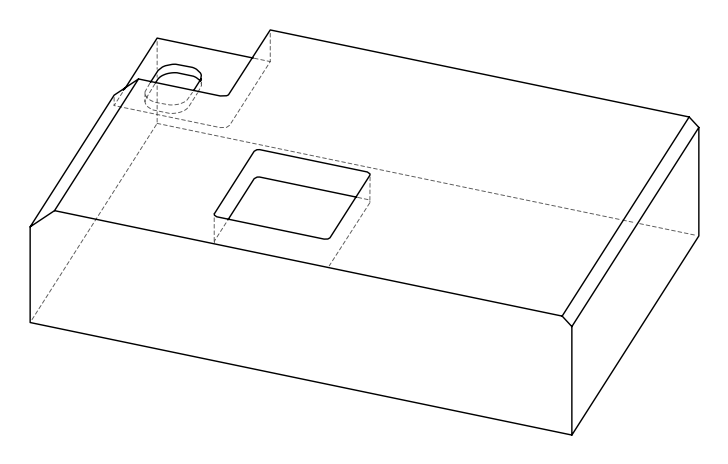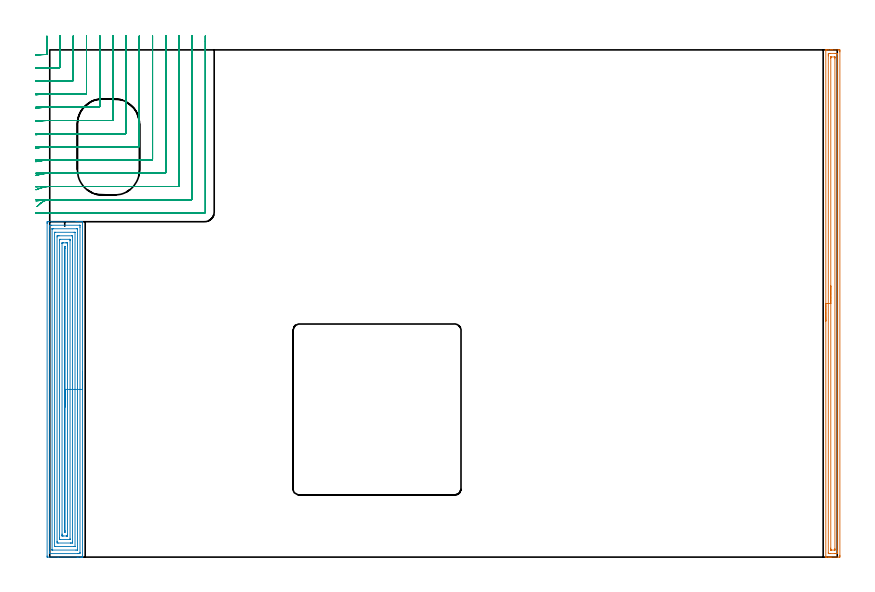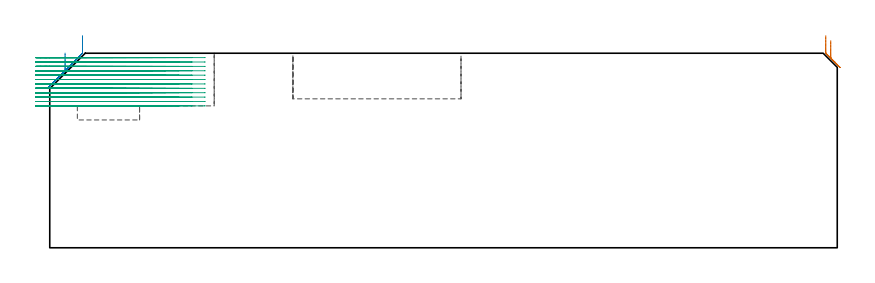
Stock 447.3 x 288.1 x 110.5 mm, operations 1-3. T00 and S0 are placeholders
(PLAN: 5 operations, 3 tool changes, 132.5 min)
(1 AREA_MILL | FG_CHAMFER_SURFACE | UGT0205_001 | 7.13 min | 9219 mm3)
(2 AREA_MILL_1 | FG_CHAMFER_SURFACE_1 | UGT0205_001 | 12.4 min | 40073 mm3)
(3 MILL_CORNER_NOTCH_RECTANGULAR | CORNER_NOTCH_RECTANGULAR | NXT0201_013 | Follow Part, ap 2.5, ae 75% | 37.17 min | 270791 mm3)
(4 MILL_RECTANGULAR_POCKET | POCKET_RECTANGULAR_STRAIGHT | NXT0201_008 | Follow Part, ap 1.5, ae 75% | 75.15 min | 240137 mm3)
(5 MILL_RECTANGULAR_POCKET_1 | POCKET_RECTANGULAR_STRAIGHT_1 | UGT0201_109 | Follow Part, ap 6.35, ae 75% | 0.6 min | 14009 mm3)
(TOOL UGT0205_001 | Chamfer Mill 20 x 3 x 45 deg. | D20 FL50 Z2)
(TOOL NXT0201_013 | ENDMILL 10mm | D10 FL30 Z4)
(TOOL NXT0201_008 | ENDMILL 6mm [2P460-0600-NA 1630] | D6 FL26 Z6)
(TOOL UGT0201_109 | End Mill 25.4 mm | D25.4 FL25 Z2)
(OP 1 AREA_MILL)
G17 G21 G94 G90
T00 M6
G54
G17 G0 G90 X440.8 Y134.05 S1061 M3
G43 Z120.5 H0
G94 G1 Y134.088 Z119.628 F250.
Y134.202 Z118.764
Y134.391 Z117.912
Y134.653 Z117.08
Y134.987 Z116.274
Y135.39 Z115.5
Y135.858 Z114.764
Y136.39 Z114.072
Y136.979 Z113.429
Y137.622 Z112.84
Y138.314 Z112.308
Y139.05 Z111.84
Y139.824 Z111.437
Y140.63 Z111.103
Y141.462 Z110.841
Y142.313 Z110.652
Y143.178 Z110.538
Y144.05 Z110.5
Y287.925
X440.803 Y288.093 Z110.488
X440.811 Y288.1 Z110.48
X441.168 Z110.132
X441.46 Z109.84
X442.152 Z109.143
X443.381 Z107.916
X443.917 Z107.377
X444.532 Z106.764
X448.062 Z103.235
X448.331 Y288.097 Z102.966
X448.792 Y288.091 Z102.506
X448.795 Y287.948 Z102.503
X448.799 Y287.478 Z102.501
X448.8 Y287.003 Z102.5
Y1.041
X448.799 Y0.622 Z102.501
X448.795 Y0.152 Z102.503
X448.792 Y0.009 Z102.506
X448.331 Y0. Z102.966
X443.917 Z107.377
X443.38 Z107.916
X443.035 Z108.262
X442.498 Z108.798
X442.152 Z109.143
X441.168 Z110.132
X440.81 Y0.007 Z110.481
X440.803 Y0.008 Z110.488
X440.8 Y0.175 Z110.5
Y144.05
X442.214 Z109.086
Y284.734
X442.215 Y285.626 Z109.085
X442.217 Y285.691 Z109.083
X442.233 Y286.09 Z109.067
X442.633 Y286.098 Z108.667
X443.035 Y286.099 Z108.265
X443.513 Y286.1 Z107.787
X446.161 Z105.139
X446.565 Y286.099 Z104.735
X447.047 Y286.097 Z104.253
X447.276 Y286.09 Z104.024
X447.379 Y286.072 Z103.921
X447.385 Y285.755 Z103.915
Y285.691
X447.386 Y3.366 Z103.914
X447.385 Y2.474 Z103.915
X447.383 Y2.409 Z103.917
X447.367 Y2.01 Z103.933
X446.967 Y2.002 Z104.333
X446.565 Y2.001 Z104.735
X446.087 Y2. Z105.213
X443.439 Z107.861
X443.035 Y2.001 Z108.265
X442.553 Y2.003 Z108.747
X442.324 Y2.01 Z108.976
X442.221 Y2.028 Z109.079
X442.215 Y2.345 Z109.085
Y2.409
X442.214 Y144.05 Z109.086
X443.628 Z107.672
X443.629 Y283.302 Z107.671
X443.63 Y283.903 Z107.67
X443.633 Y284.049 Z107.667
X443.635 Y284.082 Z107.665
X443.639 Y284.09 Z107.661
X443.659 Y284.094 Z107.641
X443.724 Y284.099 Z107.576
X445.683 Z105.617
X445.877 Y284.097 Z105.423
X445.932 Y284.094 Z105.368
X445.961 Y284.09 Z105.339
X445.965 Y284.076 Z105.335
X445.968 Y284.001 Z105.332
X445.97 Y283.903 Z105.33
X445.971 Y283.611 Z105.329
X445.972 Y283.01 Z105.328
X445.971 Y4.798 Z105.329
X445.97 Y4.196 Z105.33
X445.967 Y4.051 Z105.333
X445.965 Y4.018 Z105.335
X445.961 Y4.01 Z105.339
X445.941 Y4.006 Z105.359
X445.876 Y4.001 Z105.424
X443.917 Z107.383
X443.723 Y4.003 Z107.577
X443.668 Y4.006 Z107.632
X443.639 Y4.01 Z107.661
X443.635 Y4.024 Z107.665
X443.632 Y4.099 Z107.668
X443.63 Y4.196 Z107.67
X443.629 Y4.489 Z107.671
X443.628 Y5.09 Z107.672
Y144.05
Y144.922 Z107.71
Y145.786 Z107.824
Y146.638 Z108.012
Y147.47 Z108.275
Y148.276 Z108.609
Y149.05 Z109.011
Y149.786 Z109.48
Y150.478 Z110.011
Y151.121 Z110.601
Y151.71 Z111.244
Y152.242 Z111.936
Y152.71 Z112.672
Y153.113 Z113.445
Y153.447 Z114.251
Y153.709 Z115.083
Y153.898 Z115.935
Y154.012 Z116.8
Y154.05 Z117.672
G0 Z120.5
M5
M2
(OP 2 AREA_MILL_1)
G17 G21 G94 G90
T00 M6
G54
G17 G0 G90 X18.6 Y105.25 S1061 M3
G43 Z120.5 H0
G94 G1 Y105.212 Z119.628 F250.
Y105.098 Z118.763
Y104.909 Z117.912
Y104.647 Z117.08
Y104.313 Z116.274
Y103.91 Z115.5
Y103.442 Z114.764
Y102.91 Z114.072
Y102.321 Z113.429
Y101.678 Z112.839
Y100.986 Z112.308
Y100.25 Z111.84
Y99.476 Z111.437
Y98.67 Z111.103
Y97.838 Z110.841
Y96.987 Z110.652
Y96.122 Z110.538
Y95.25 Z110.5
Y0.164
X18.598 Y0.01 Z110.488
X18.456 Y0.003 Z110.349
X18.308 Y0. Z110.207
X17.971 Z109.871
X17.326 Z109.22
X16.125 Z108.022
X15.57 Z107.464
X4.74 Z96.637
X-1.103 Z90.794
X-1.383 Y0.003 Z90.514
X-1.492 Y0.01 Z90.405
X-1.499 Y0.121 Z90.399
X-1.5 Y0.611 Z90.4
Y189.4
X-1.499 Y189.889 Z90.401
X-1.496 Y190.289 Z90.402
X-1.492 Y190.49 Z90.405
X-1.103 Y190.495 Z90.794
X-0.503 Y190.5 Z91.394
X14.97 Z106.865
X15.57 Z107.464
X16.125 Z108.022
X16.448 Z108.344
X17.003 Z108.899
X17.326 Z109.22
X17.971 Z109.871
X18.308 Z110.207
X18.456 Y190.497 Z110.349
X18.598 Y190.49 Z110.489
X18.6 Y190.336 Z110.5
Y95.25
X17.186 Z109.086
X17.185 Y2.54 Z109.085
X17.184 Y2.396 Z109.084
X17.179 Y2.031 Z109.079
X16.828 Y2.01 Z108.728
X16.448 Y2.004 Z108.348
X15.96 Y2. Z107.86
X0.164 Z92.064
X-0.015 Y2.003 Z91.885
X-0.045 Y2.005 Z91.855
X-0.072 Y2.009 Z91.828
X-0.079 Y2.045 Z91.821
X-0.084 Y2.252 Z91.816
X-0.085 Y2.396 Z91.815
X-0.086 Y3.147 Z91.814
X-0.085 Y187.961 Z91.815
X-0.084 Y188.104 Z91.816
X-0.079 Y188.469 Z91.821
X0.272 Y188.491 Z92.172
X0.652 Y188.496 Z92.552
X1.14 Y188.5 Z93.04
X16.936 Z108.836
X17.115 Y188.497 Z109.015
X17.144 Y188.495 Z109.044
X17.172 Y188.491 Z109.072
X17.179 Y188.455 Z109.079
X17.184 Y188.248 Z109.084
X17.185 Y188.104 Z109.085
X17.186 Y187.353 Z109.086
Y95.25
X15.771 Z107.671
Y4.182
X15.769 Y4.08 Z107.669
X15.767 Y4.03 Z107.667
X15.765 Y4.012 Z107.665
X15.743 Y4.006 Z107.643
X15.57 Y4.003 Z107.47
X14.872 Y4. Z106.772
X1.708 Z93.608
X1.53 Y4.003 Z93.43
X1.351 Y4.009 Z93.251
X1.335 Y4.011 Z93.235
X1.333 Y4.024 Z93.233
X1.33 Y4.059 Z93.23
X1.329 Y4.114 Z93.229
X1.328 Y4.182 Z93.228
X1.329 Y186.318 Z93.229
X1.331 Y186.42 Z93.231
X1.333 Y186.47 Z93.233
X1.335 Y186.488 Z93.235
X1.357 Y186.494 Z93.257
X1.53 Y186.497 Z93.43
X2.228 Y186.5 Z94.128
X15.392 Z107.292
X15.57 Y186.497 Z107.47
X15.749 Y186.491 Z107.649
X15.765 Y186.489 Z107.665
X15.767 Y186.476 Z107.667
X15.77 Y186.441 Z107.67
X15.771 Y186.386 Z107.671
Y186.318
Y95.25
X14.357 Z106.257
Y6.125
X14.356 Y6.059 Z106.256
X14.353 Y6.022 Z106.253
X14.35 Y6.01 Z106.25
X14.343 Y6.008 Z106.243
X14.238 Y6.004 Z106.138
X13.815 Y6. Z105.715
X3.253 Z95.153
X2.863 Y6.005 Z94.763
X2.766 Y6.009 Z94.666
X2.749 Y6.011 Z94.649
X2.747 Y6.025 Z94.647
X2.745 Y6.059 Z94.645
X2.743 Y6.133 Z94.643
Y184.375
X2.744 Y184.442 Z94.644
X2.747 Y184.478 Z94.647
X2.75 Y184.49 Z94.65
X2.757 Y184.492 Z94.657
X2.862 Y184.497 Z94.762
X3.285 Y184.5 Z95.185
X13.847 Z105.747
X14.237 Y184.495 Z106.137
X14.334 Y184.491 Z106.234
X14.351 Y184.489 Z106.251
X14.353 Y184.475 Z106.253
X14.355 Y184.441 Z106.255
X14.357 Y184.367 Z106.257
Y95.25
X12.943 Z104.843
Y8.646
X12.938 Y8.01 Z104.838
X12.692 Y8.003 Z104.592
X12.06 Y8.001 Z103.96
X11.818 Y8. Z103.718
X4.796 Y8.001 Z96.696
X4.162 Y8.01 Z96.062
X4.157 Y8.646 Z96.057
Y8.652
Y181.854
X4.162 Y182.49 Z96.062
X4.408 Y182.497 Z96.308
X5.04 Y182.5 Z96.94
X5.282 Z97.182
X12.304 Y182.499 Z104.204
X12.938 Y182.49 Z104.838
X12.943 Y181.854 Z104.843
Y95.25
X11.529 Z103.429
X11.528 Y10.432 Z103.428
X11.526 Y10.082 Z103.426
X11.524 Y10.031 Z103.424
X11.521 Y10.01 Z103.421
X11.5 Y10.008 Z103.4
X11.395 Y10.004 Z103.295
X11.183 Y10.001 Z103.083
X5.917 Y10. Z97.817
X5.776 Y10.001 Z97.676
X5.663 Y10.005 Z97.563
X5.589 Y10.01 Z97.489
X5.577 Y10.014 Z97.477
X5.575 Y10.033 Z97.475
X5.573 Y10.08 Z97.473
X5.572 Y10.432 Z97.472
X5.571 Y10.784 Z97.471
X5.572 Y180.068 Z97.472
X5.574 Y180.418 Z97.474
X5.576 Y180.469 Z97.476
X5.579 Y180.49 Z97.479
X5.6 Y180.492 Z97.5
X5.705 Y180.496 Z97.605
X5.917 Y180.499 Z97.817
X11.183 Y180.5 Z103.083
X11.324 Y180.499 Z103.224
X11.437 Y180.495 Z103.337
X11.511 Y180.49 Z103.411
X11.522 Y180.486 Z103.422
X11.525 Y180.466 Z103.425
X11.527 Y180.42 Z103.427
X11.528 Y180.068 Z103.428
X11.529 Y179.716 Z103.429
Y95.25
X10.115 Z102.015
X10.114 Y12.412 Z102.014
X10.112 Y12.217 Z102.012
X10.108 Y12.044 Z102.008
X10.105 Y12.01 Z102.005
X9.997 Y12.006 Z101.897
X9.855 Y12.002 Z101.755
X9.641 Y12. Z101.541
X9.428 Z101.328
X7.672 Z99.572
X7.006 Y12.003 Z98.906
X6.998 Y12.01 Z98.898
X6.992 Y12.017 Z98.892
X6.989 Y12.217 Z98.889
X6.986 Y12.916 Z98.886
X6.985 Y13.11 Z98.885
X6.986 Y178.088 Z98.886
X6.988 Y178.283 Z98.888
X6.992 Y178.456 Z98.892
X6.995 Y178.49 Z98.895
X7.103 Y178.494 Z99.003
X7.245 Y178.498 Z99.145
X7.459 Y178.5 Z99.359
X7.672 Z99.572
X9.214 Z101.114
X9.428 Z101.328
X10.094 Y178.497 Z101.994
X10.102 Y178.49 Z102.002
X10.108 Y178.484 Z102.008
X10.111 Y178.283 Z102.011
X10.114 Y177.584 Z102.014
X10.115 Y177.39 Z102.015
Y95.25
X8.7 Z100.6
Y14.896
Y14.744
X8.693 Y14.003 Z100.593
X8.55 Y14. Z100.45
X8.407 Y14.003 Z100.307
X8.404 Y14.152 Z100.304
X8.4 Y14.896 Z100.3
Y15.049
Y175.604
Y175.756
X8.407 Y176.497 Z100.307
X8.547 Y176.5 Z100.447
X8.693 Y176.497 Z100.593
X8.696 Y176.348 Z100.596
X8.7 Y175.604 Z100.6
Y175.451
Y95.25
Y94.378 Z100.638
Y93.514 Z100.752
Y92.662 Z100.941
Y91.83 Z101.203
Y91.024 Z101.537
Y90.25 Z101.94
Y89.514 Z102.409
Y88.822 Z102.94
Y88.179 Z103.529
Y87.59 Z104.173
Y87.059 Z104.865
Y86.59 Z105.6
Y86.187 Z106.374
Y85.853 Z107.18
Y85.591 Z108.012
Y85.402 Z108.864
Y85.288 Z109.729
Y85.25 Z110.6
G0 Z120.5
M5
M2
(OP 3 MILL_CORNER_NOTCH_RECTANGULAR)
G17 G21 G94 G90
T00 M6
G54
G17 G0 G90 X-7.995 Y285.196 S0 M3
G43 Z120.5 H0
Z108.008
G94 G1 X-5. Y285.362 F250.
G2 X-2.082 Y285.476 R90. F500.
G3 X-1.6 Y285.97 R0.5
G1 Y292.837
Y295.837 F250.
G0 Z120.5
X-7.995 Y277.668
Z108.008
G1 X-5. Y277.849
G2 X-0.017 Y278. R82.5 F500.
G1 X5.406
G3 X5.9 Y278.494 R0.5
G1 Y293.1
Y296.1 F250.
G0 Z120.5
X-7.993 Y270.135
Z108.008
G1 X-5. Y270.334
G2 X-0.017 Y270.5 R75. F500.
G1 X12.905
G3 X13.4 Y270.995 R0.5
G1 Y293.1
Y296.1 F250.
G0 Z120.5
X-7.992 Y262.594
Z108.008
G1 X-5. Y262.816
G2 X-0.017 Y263. R67.5 F500.
G1 X20.405
G3 X20.9 Y263.495 R0.5
G1 Y293.1
Y296.1 F250.
G0 Z120.5
X-7.99 Y255.044
Z108.008
G1 X-5. Y255.293
G2 X-0.017 Y255.5 R60. F500.
G1 X27.905
G3 X28.4 Y255.995 R0.5
G1 Y293.1
Y296.1 F250.
G0 Z120.5
X-7.986 Y247.478
Z108.008
G1 X-5. Y247.763
G2 X-0.017 Y248. R52.5 F500.
G1 X35.405
G3 X35.9 Y248.495 R0.5
G1 Y293.1
Y296.1 F250.
G0 Z120.5
X-7.982 Y239.891
Z108.008
G1 X-5. Y240.223
G2 X-0.017 Y240.5 R45. F500.
G1 X42.904
G3 X43.4 Y240.996 R0.5
G1 Y293.1
Y296.1 F250.
G0 Z120.5
X-7.973 Y232.269
Z108.008
G1 X-5. Y232.667
G2 X-0.017 Y233. R37.5 F500.
G1 X50.404
G3 X50.9 Y233.496 R0.5
G1 Y293.1
Y296.1 F250.
G0 Z120.5
X-7.958 Y224.585
Z108.008
G1 X-5. Y225.083
G2 X-0.017 Y225.5 R30. F500.
G1 X57.904
G3 X58.4 Y225.996 R0.5
G1 Y293.1
Y296.1 F250.
G0 Z120.5
X-7.926 Y216.777
Z108.008
G1 X-5. Y217.441
G2 X-0.017 Y218. R22.5 F500.
G1 X65.404
G3 X65.9 Y218.496 R0.5
G1 Y293.1
Y296.1 F250.
G0 Z120.5
X-7.83 Y208.652
Z108.008
G1 X-5. Y209.648
G2 X-0.017 Y210.5 R15. F500.
G1 X72.904
G3 X73.4 Y210.996 R0.5
G1 Y293.1
Y296.1 F250.
G0 Z120.5
X-7.242 Y199.113
Z108.008
G1 X-5. Y201.106
G2 X-0.017 Y203. R7.5 F500.
G1 X80.403
G3 X80.9 Y203.497 R0.5
G1 Y293.1
Y296.1 F250.
G0 Z120.5
X-3.017 Y195.5
Z108.008
G1 X-0.017
X87.903 F500.
G3 X88.4 Y195.997 R0.5
G1 Y293.1
Y296.1 F250.
G0 Z120.5
X-7.995 Y285.196
Z105.517
G1 X-5. Y285.362
G2 X-2.082 Y285.476 R90. F500.
G3 X-1.6 Y285.97 R0.5
G1 Y292.837
Y295.837 F250.
G0 Z120.5
X-7.995 Y277.668
Z105.517
G1 X-5. Y277.849
G2 X-0.017 Y278. R82.5 F500.
G1 X5.406
G3 X5.9 Y278.494 R0.5
G1 Y293.1
Y296.1 F250.
G0 Z120.5
X-7.993 Y270.135
Z105.517
G1 X-5. Y270.334
G2 X-0.017 Y270.5 R75. F500.
G1 X12.906
G3 X13.4 Y270.994 R0.5
G1 Y293.1
Y296.1 F250.
G0 Z120.5
X-7.992 Y262.594
Z105.517
G1 X-5. Y262.816
G2 X-0.017 Y263. R67.5 F500.
G1 X20.405
G3 X20.9 Y263.495 R0.5
G1 Y293.1
Y296.1 F250.
G0 Z120.5
X-7.99 Y255.044
Z105.517
G1 X-5. Y255.293
G2 X-0.017 Y255.5 R60. F500.
G1 X27.905
G3 X28.4 Y255.995 R0.5
G1 Y293.1
Y296.1 F250.
G0 Z120.5
X-7.986 Y247.478
Z105.517
G1 X-5. Y247.763
G2 X-0.017 Y248. R52.5 F500.
G1 X35.405
G3 X35.9 Y248.495 R0.5
G1 Y293.1
Y296.1 F250.
G0 Z120.5
X-7.982 Y239.891
Z105.517
G1 X-5. Y240.223
G2 X-0.017 Y240.5 R45. F500.
G1 X42.905
G3 X43.4 Y240.995 R0.5
G1 Y293.1
Y296.1 F250.
G0 Z120.5
X-7.973 Y232.269
Z105.517
G1 X-5. Y232.667
G2 X-0.017 Y233. R37.5 F500.
G1 X50.404
G3 X50.9 Y233.496 R0.5
G1 Y293.1
Y296.1 F250.
G0 Z120.5
X-7.958 Y224.585
Z105.517
G1 X-5. Y225.083
G2 X-0.017 Y225.5 R30. F500.
G1 X57.904
G3 X58.4 Y225.996 R0.5
G1 Y293.1
Y296.1 F250.
G0 Z120.5
X-7.926 Y216.777
Z105.517
G1 X-5. Y217.441
G2 X-0.017 Y218. R22.5 F500.
G1 X65.404
G3 X65.9 Y218.496 R0.5
G1 Y293.1
Y296.1 F250.
G0 Z120.5
X-7.83 Y208.652
Z105.517
G1 X-5. Y209.648
G2 X-0.017 Y210.5 R15. F500.
G1 X72.904
G3 X73.4 Y210.996 R0.5
G1 Y293.1
Y296.1 F250.
G0 Z120.5
X-7.242 Y199.112
Z105.517
G1 X-5. Y201.106
G2 X-0.017 Y203. R7.5 F500.
G1 X80.404
G3 X80.9 Y203.496 R0.5
G1 Y293.1
Y296.1 F250.
G0 Z120.5
X-3.017 Y195.518
Z105.517
G1 X-0.017 Y195.5
X87.903 F500.
G3 X88.4 Y195.997 R0.5
G1 Y293.1
Y296.1 F250.
G0 Z120.5
X-7.995 Y285.196
Z103.025
G1 X-5. Y285.362
G2 X-2.082 Y285.476 R90. F500.
G3 X-1.6 Y285.97 R0.5
G1 Y292.837
Y295.837 F250.
G0 Z120.5
X-7.995 Y277.668
Z103.025
G1 X-5. Y277.849
G2 X-0.017 Y278. R82.5 F500.
G1 X5.406
G3 X5.9 Y278.494 R0.5
G1 Y293.1
Y296.1 F250.
G0 Z120.5
X-7.993 Y270.135
Z103.025
G1 X-5. Y270.334
G2 X-0.017 Y270.5 R75. F500.
G1 X12.905
G3 X13.4 Y270.995 R0.5
G1 Y293.1
Y296.1 F250.
G0 Z120.5
X-7.992 Y262.594
Z103.025
G1 X-5. Y262.816
G2 X-0.017 Y263. R67.5 F500.
G1 X20.405
G3 X20.9 Y263.495 R0.5
G1 Y293.1
Y296.1 F250.
G0 Z120.5
X-7.99 Y255.044
Z103.025
G1 X-5. Y255.293
G2 X-0.017 Y255.5 R60. F500.
G1 X27.905
G3 X28.4 Y255.995 R0.5
G1 Y293.1
Y296.1 F250.
G0 Z120.5
X-7.986 Y247.478
Z103.025
G1 X-5. Y247.763
G2 X-0.017 Y248. R52.5 F500.
G1 X35.405
G3 X35.9 Y248.495 R0.5
G1 Y293.1
Y296.1 F250.
G0 Z120.5
X-7.982 Y239.891
Z103.025
G1 X-5. Y240.223
G2 X-0.017 Y240.5 R45. F500.
G1 X42.904
G3 X43.4 Y240.996 R0.5
G1 Y293.1
Y296.1 F250.
G0 Z120.5
X-7.973 Y232.269
Z103.025
G1 X-5. Y232.667
G2 X-0.017 Y233. R37.5 F500.
G1 X50.404
G3 X50.9 Y233.496 R0.5
G1 Y293.1
Y296.1 F250.
G0 Z120.5
X-7.958 Y224.585
Z103.025
G1 X-5. Y225.083
G2 X-0.017 Y225.5 R30. F500.
G1 X57.904
G3 X58.4 Y225.996 R0.5
G1 Y293.1
Y296.1 F250.
G0 Z120.5
X-7.926 Y216.777
Z103.025
G1 X-5. Y217.441
G2 X-0.017 Y218. R22.5 F500.
G1 X65.404
G3 X65.9 Y218.496 R0.5
G1 Y293.1
Y296.1 F250.
G0 Z120.5
X-7.83 Y208.652
Z103.025
G1 X-5. Y209.648
G2 X-0.017 Y210.5 R15. F500.
G1 X72.904
G3 X73.4 Y210.996 R0.5
G1 Y293.1
Y296.1 F250.
G0 Z120.5
X-7.242 Y199.112
Z103.025
G1 X-5. Y201.106
G2 X-0.017 Y203. R7.5 F500.
G1 X80.403
G3 X80.9 Y203.497 R0.5
G1 Y293.1
Y296.1 F250.
G0 Z120.5
X-3.017 Y195.5
Z103.025
G1 X-0.017
X87.903 F500.
G3 X88.4 Y195.997 R0.5
G1 Y293.1
Y296.1 F250.
G0 Z120.5
X-7.995 Y285.196
Z100.533
G1 X-5. Y285.362
G2 X-2.082 Y285.476 R90. F500.
G3 X-1.6 Y285.97 R0.5
G1 Y292.837
Y295.837 F250.
G0 Z120.5
X-7.995 Y277.668
Z100.533
G1 X-5. Y277.849
G2 X-0.017 Y278. R82.5 F500.
G1 X5.406
G3 X5.9 Y278.494 R0.5
G1 Y293.1
Y296.1 F250.
G0 Z120.5
X-7.993 Y270.135
Z100.533
G1 X-5. Y270.334
G2 X-0.017 Y270.5 R75. F500.
G1 X12.906
G3 X13.4 Y270.994 R0.5
G1 Y293.1
Y296.1 F250.
G0 Z120.5
X-7.992 Y262.594
Z100.533
G1 X-5. Y262.816
G2 X-0.017 Y263. R67.5 F500.
G1 X20.405
G3 X20.9 Y263.495 R0.5
G1 Y293.1
Y296.1 F250.
G0 Z120.5
X-7.99 Y255.044
Z100.533
G1 X-5. Y255.293
G2 X-0.017 Y255.5 R60. F500.
G1 X27.905
G3 X28.4 Y255.995 R0.5
G1 Y293.1
Y296.1 F250.
G0 Z120.5
X-7.986 Y247.478
Z100.533
G1 X-5. Y247.763
G2 X-0.017 Y248. R52.5 F500.
G1 X35.405
G3 X35.9 Y248.495 R0.5
G1 Y293.1
Y296.1 F250.
G0 Z120.5
X-7.982 Y239.891
Z100.533
G1 X-5. Y240.223
G2 X-0.017 Y240.5 R45. F500.
G1 X42.905
G3 X43.4 Y240.995 R0.5
G1 Y293.1
Y296.1 F250.
G0 Z120.5
X-7.973 Y232.269
Z100.533
G1 X-5. Y232.667
G2 X-0.017 Y233. R37.5 F500.
G1 X50.404
G3 X50.9 Y233.496 R0.5
G1 Y293.1
Y296.1 F250.
G0 Z120.5
X-7.958 Y224.585
Z100.533
G1 X-5. Y225.083
G2 X-0.017 Y225.5 R30. F500.
G1 X57.904
G3 X58.4 Y225.996 R0.5
G1 Y293.1
Y296.1 F250.
G0 Z120.5
X-7.926 Y216.777
Z100.533
G1 X-5. Y217.441
G2 X-0.017 Y218. R22.5 F500.
G1 X65.404
G3 X65.9 Y218.496 R0.5
G1 Y293.1
Y296.1 F250.
G0 Z120.5
X-7.83 Y208.652
Z100.533
G1 X-5. Y209.648
G2 X-0.017 Y210.5 R15. F500.
G1 X72.904
G3 X73.4 Y210.996 R0.5
G1 Y293.1
Y296.1 F250.
G0 Z120.5
X-7.242 Y199.112
Z100.533
G1 X-5. Y201.106
G2 X-0.017 Y203. R7.5 F500.
G1 X80.404
G3 X80.9 Y203.496 R0.5
G1 Y293.1
Y296.1 F250.
G0 Z120.5
X-3.017 Y195.5
Z100.533
G1 X-0.017
X87.903 F500.
G3 X88.4 Y195.997 R0.5
G1 Y293.1
Y296.1 F250.
G0 Z120.5
X-7.999 Y285.408
Z98.042
G1 X-5. Y285.477
G2 X-2.95 Y285.5 R90. F500.
G1 X-2.094
G3 X-1.6 Y285.994 R0.5
G1 Y292.837
Y295.837 F250.
G0 Z120.5
X-7.999 Y277.9
Z98.042
G1 X-5. Y277.975
G2 X-2.95 Y278. R82.5 F500.
G1 X5.406
G3 X5.9 Y278.494 R0.5
G1 Y293.1
Y296.1 F250.
G0 Z120.5
X-7.999 Y270.39
Z98.042
G1 X-5. Y270.472
G2 X-2.95 Y270.5 R75. F500.
G1 X12.906
G3 X13.4 Y270.994 R0.5
G1 Y293.1
Y296.1 F250.
G0 Z120.5
X-7.999 Y262.878
Z98.042
G1 X-5. Y262.969
G2 X-2.95 Y263. R67.5 F500.
G1 X20.405
G3 X20.9 Y263.495 R0.5
G1 Y293.1
Y296.1 F250.
G0 Z120.5
X-7.998 Y255.362
Z98.042
G1 X-5. Y255.465
G2 X-2.95 Y255.5 R60. F500.
G1 X27.905
G3 X28.4 Y255.995 R0.5
G1 Y293.1
Y296.1 F250.
G0 Z120.5
X-7.998 Y247.843
Z98.042
G1 X-5. Y247.96
G2 X-2.95 Y248. R52.5 F500.
G1 X35.405
G3 X35.9 Y248.495 R0.5
G1 Y293.1
Y296.1 F250.
G0 Z120.5
X-7.997 Y240.317
Z98.042
G1 X-5. Y240.453
G2 X-2.95 Y240.5 R45. F500.
G1 X42.905
G3 X43.4 Y240.995 R0.5
G1 Y293.1
Y296.1 F250.
G0 Z120.5
X-7.996 Y232.78
Z98.042
G1 X-5. Y232.944
G2 X-2.95 Y233. R37.5 F500.
G1 X50.404
G3 X50.9 Y233.496 R0.5
G1 Y293.1
Y296.1 F250.
G0 Z120.5
X-7.993 Y225.225
Z98.042
G1 X-5. Y225.43
G2 X-2.95 Y225.5 R30. F500.
G1 X57.904
G3 X58.4 Y225.996 R0.5
G1 Y293.1
Y296.1 F250.
G0 Z120.5
X-7.988 Y217.633
Z98.042
G1 X-5. Y217.906
G2 X-2.95 Y218. R22.5 F500.
G1 X65.404
G3 X65.9 Y218.496 R0.5
G1 Y293.1
Y296.1 F250.
G0 Z120.5
X-7.972 Y209.949
Z98.042
G1 X-5. Y210.359
G2 X-2.95 Y210.5 R15. F500.
G1 X72.904
G3 X73.4 Y210.996 R0.5
G1 Y293.1
Y296.1 F250.
G0 Z120.5
X-7.886 Y201.894
Z98.042
G1 X-5. Y202.714
G2 X-2.95 Y203. R7.5 F500.
G1 X80.404
G3 X80.9 Y203.496 R0.5
G1 Y293.1
Y296.1 F250.
G0 Z120.5
X-5.95 Y195.5
Z98.042
G1 X-2.95
X87.903 F500.
G3 X88.4 Y195.997 R0.5
G1 Y293.1
Y296.1 F250.
G0 Z120.5
X-8. Y285.492
Z95.55
G1 X-5. Y285.5
X-4.768 F500.
X-2.094
G3 X-1.6 Y285.994 R0.5
G1 Y292.837
Y295.837 F250.
G0 Z120.5
X-8. Y277.991
Z95.55
G1 X-5. Y278.
X-4.768 F500.
X5.406
G3 X5.9 Y278.494 R0.5
G1 Y293.1
Y296.1 F250.
G0 Z120.5
X-8. Y270.49
Z95.55
G1 X-5. Y270.5
X-4.768 F500.
X12.906
G3 X13.4 Y270.994 R0.5
G1 Y293.1
Y296.1 F250.
G0 Z120.5
X-8. Y262.989
Z95.55
G1 X-5. Y263.
X-4.768 F500.
X20.405
G3 X20.9 Y263.495 R0.5
G1 Y293.1
Y296.1 F250.
G0 Z120.5
X-8. Y255.488
Z95.55
G1 X-5. Y255.5
X-4.768 F500.
X27.905
G3 X28.4 Y255.995 R0.5
G1 Y293.1
Y296.1 F250.
G0 Z120.5
X-8. Y247.986
Z95.55
G1 X-5. Y247.999
X-4.768 Y248. F500.
X35.405
G3 X35.9 Y248.495 R0.5
G1 Y293.1
Y296.1 F250.
G0 Z120.5
X-8. Y240.484
Z95.55
G1 X-5. Y240.499
X-4.768 Y240.5 F500.
X42.905
G3 X43.4 Y240.995 R0.5
G1 Y293.1
Y296.1 F250.
G0 Z120.5
X-8. Y232.981
Z95.55
G1 X-5. Y232.999
X-4.768 Y233. F500.
X50.404
G3 X50.9 Y233.496 R0.5
G1 Y293.1
Y296.1 F250.
G0 Z120.5
X-8. Y225.476
Z95.55
G1 X-5. Y225.499
G2 X-4.768 Y225.5 R30. F500.
G1 X57.904
G3 X58.4 Y225.996 R0.5
G1 Y293.1
Y296.1 F250.
G0 Z120.5
X-8. Y217.968
Z95.55
G1 X-5. Y217.999
G2 X-4.768 Y218. R22.5 F500.
G1 X65.404
G3 X65.9 Y218.496 R0.5
G1 Y293.1
Y296.1 F250.
G0 Z120.5
X-8. Y210.452
Z95.55
G1 X-5. Y210.498
G2 X-4.768 Y210.5 R15. F500.
G1 X72.904
G3 X73.4 Y210.996 R0.5
G1 Y293.1
Y296.1 F250.
G0 Z120.5
X-7.999 Y202.904
Z95.55
G1 X-5. Y202.996
G2 X-4.768 Y203. R7.5 F500.
G1 X80.404
G3 X80.9 Y203.496 R0.5
G1 Y293.1
Y296.1 F250.
G0 Z120.5
X-7.768 Y195.5
Z95.55
G1 X-4.768
X87.903 F500.
G3 X88.4 Y195.997 R0.5
G1 Y293.1
Y296.1 F250.
G0 Z120.5
X-8. Y285.5
Z93.058
G1 X-5.
X-2.094 F500.
G3 X-1.6 Y285.994 R0.5
G1 Y292.837
Y295.837 F250.
G0 Z120.5
X-8. Y278.
Z93.058
G1 X-5.
X5.406 F500.
G3 X5.9 Y278.494 R0.5
G1 Y293.1
Y296.1 F250.
G0 Z120.5
X-8. Y270.5
Z93.058
G1 X-5.
X12.906 F500.
G3 X13.4 Y270.994 R0.5
G1 Y293.1
Y296.1 F250.
G0 Z120.5
X-8. Y263.
Z93.058
G1 X-5.
X20.405 F500.
G3 X20.9 Y263.495 R0.5
G1 Y293.1
Y296.1 F250.
G0 Z120.5
X-8. Y255.5
Z93.058
G1 X-5.
X27.905 F500.
G3 X28.4 Y255.995 R0.5
G1 Y293.1
Y296.1 F250.
G0 Z120.5
X-8. Y248.
Z93.058
G1 X-5.
X35.405 F500.
G3 X35.9 Y248.495 R0.5
G1 Y293.1
Y296.1 F250.
G0 Z120.5
X-8. Y240.5
Z93.058
G1 X-5.
X42.905 F500.
G3 X43.4 Y240.995 R0.5
G1 Y293.1
Y296.1 F250.
G0 Z120.5
X-8. Y233.
Z93.058
G1 X-5.
X50.404 F500.
G3 X50.9 Y233.496 R0.5
G1 Y293.1
Y296.1 F250.
G0 Z120.5
X-8. Y225.5
Z93.058
G1 X-5.
X57.904 F500.
G3 X58.4 Y225.996 R0.5
G1 Y293.1
Y296.1 F250.
G0 Z120.5
X-8. Y218.
Z93.058
G1 X-5.
X65.404 F500.
G3 X65.9 Y218.496 R0.5
G1 Y293.1
Y296.1 F250.
G0 Z120.5
X-8. Y210.5
Z93.058
G1 X-5.
X72.904 F500.
G3 X73.4 Y210.996 R0.5
G1 Y293.1
Y296.1 F250.
G0 Z120.5
X-8. Y203.
Z93.058
G1 X-5.
X80.404 F500.
G3 X80.9 Y203.496 R0.5
G1 Y293.1
Y296.1 F250.
G0 Z120.5
X-8. Y195.5
Z93.058
G1 X-5.
X87.903 F500.
G3 X88.4 Y195.997 R0.5
G1 Y293.1
Y296.1 F250.
G0 Z120.5
X-8. Y285.5
Z90.567
G1 X-5.
X-2.094 F500.
G3 X-1.6 Y285.994 R0.5
G1 Y292.837
Y295.837 F250.
G0 Z120.5
X-8. Y278.
Z90.567
G1 X-5.
X5.406 F500.
G3 X5.9 Y278.494 R0.5
G1 Y293.1
Y296.1 F250.
G0 Z120.5
X-8. Y270.5
Z90.567
G1 X-5.
X12.906 F500.
G3 X13.4 Y270.994 R0.5
G1 Y293.1
Y296.1 F250.
G0 Z120.5
X-8. Y263.
Z90.567
G1 X-5.
X20.405 F500.
G3 X20.9 Y263.495 R0.5
G1 Y293.1
Y296.1 F250.
G0 Z120.5
X-8. Y255.5
Z90.567
G1 X-5.
X27.905 F500.
G3 X28.4 Y255.995 R0.5
G1 Y293.1
Y296.1 F250.
G0 Z120.5
X-8. Y248.
Z90.567
G1 X-5.
X35.405 F500.
G3 X35.9 Y248.495 R0.5
G1 Y293.1
Y296.1 F250.
G0 Z120.5
X-8. Y240.5
Z90.567
G1 X-5.
X42.905 F500.
G3 X43.4 Y240.995 R0.5
G1 Y293.1
Y296.1 F250.
G0 Z120.5
X-8. Y233.
Z90.567
G1 X-5.
X50.404 F500.
G3 X50.9 Y233.496 R0.5
G1 Y293.1
Y296.1 F250.
G0 Z120.5
X-8. Y225.5
Z90.567
G1 X-5.
X57.904 F500.
G3 X58.4 Y225.996 R0.5
G1 Y293.1
Y296.1 F250.
G0 Z120.5
X-8. Y218.
Z90.567
G1 X-5.
X65.404 F500.
G3 X65.9 Y218.496 R0.5
G1 Y293.1
Y296.1 F250.
G0 Z120.5
X-8. Y210.5
Z90.567
G1 X-5.
X72.904 F500.
G3 X73.4 Y210.996 R0.5
G1 Y293.1
Y296.1 F250.
G0 Z120.5
X-8. Y203.
Z90.567
G1 X-5.
X80.404 F500.
G3 X80.9 Y203.496 R0.5
G1 Y293.1
Y296.1 F250.
G0 Z120.5
X-8. Y195.5
Z90.567
G1 X-5.
X87.903 F500.
G3 X88.4 Y195.997 R0.5
G1 Y293.1
Y296.1 F250.
G0 Z120.5
X-8. Y285.5
Z88.075
G1 X-5.
X-2.094 F500.
G3 X-1.6 Y285.994 R0.5
G1 Y292.837
Y295.837 F250.
G0 Z120.5
X-8. Y278.
Z88.075
G1 X-5.
X5.406 F500.
G3 X5.9 Y278.494 R0.5
G1 Y293.1
Y296.1 F250.
G0 Z120.5
X-8. Y270.5
Z88.075
G1 X-5.
X12.905 F500.
G3 X13.4 Y270.995 R0.5
G1 Y293.1
Y296.1 F250.
G0 Z120.5
X-8. Y263.
Z88.075
G1 X-5.
X20.405 F500.
G3 X20.9 Y263.495 R0.5
G1 Y293.1
Y296.1 F250.
G0 Z120.5
X-8. Y255.5
Z88.075
G1 X-5.
X27.905 F500.
G3 X28.4 Y255.995 R0.5
G1 Y293.1
Y296.1 F250.
G0 Z120.5
X-8. Y248.
Z88.075
G1 X-5.
X35.405 F500.
G3 X35.9 Y248.495 R0.5
G1 Y293.1
Y296.1 F250.
G0 Z120.5
X-8. Y240.5
Z88.075
G1 X-5.
X42.904 F500.
G3 X43.4 Y240.996 R0.5
G1 Y293.1
Y296.1 F250.
G0 Z120.5
X-8. Y233.
Z88.075
G1 X-5.
X50.404 F500.
G3 X50.9 Y233.496 R0.5
G1 Y293.1
Y296.1 F250.
G0 Z120.5
X-8. Y225.5
Z88.075
G1 X-5.
X57.904 F500.
G3 X58.4 Y225.996 R0.5
G1 Y293.1
Y296.1 F250.
G0 Z120.5
X-8. Y218.
Z88.075
G1 X-5.
X65.404 F500.
G3 X65.9 Y218.496 R0.5
G1 Y293.1
Y296.1 F250.
G0 Z120.5
X-8. Y210.5
Z88.075
G1 X-5.
X72.904 F500.
G3 X73.4 Y210.996 R0.5
G1 Y293.1
Y296.1 F250.
G0 Z120.5
X-8. Y203.
Z88.075
G1 X-5.
X80.403 F500.
G3 X80.9 Y203.497 R0.5
G1 Y293.1
Y296.1 F250.
G0 Z120.5
X-8. Y195.5
Z88.075
G1 X-5.
X87.903 F500.
G3 X88.4 Y195.997 R0.5
G1 Y293.1
Y296.1 F250.
G0 Z120.5
X-8. Y285.5
Z85.583
G1 X-5.
X-2.094 F500.
G3 X-1.6 Y285.994 R0.5
G1 Y292.837
Y295.837 F250.
G0 Z120.5
X-8. Y278.
Z85.583
G1 X-5.
X5.406 F500.
G3 X5.9 Y278.494 R0.5
G1 Y293.1
Y296.1 F250.
G0 Z120.5
X-8. Y270.5
Z85.583
G1 X-5.
X12.905 F500.
G3 X13.4 Y270.995 R0.5
G1 Y293.1
Y296.1 F250.
G0 Z120.5
X-8. Y263.
Z85.583
G1 X-5.
X20.405 F500.
G3 X20.9 Y263.495 R0.5
G1 Y293.1
Y296.1 F250.
G0 Z120.5
X-8. Y255.5
Z85.583
G1 X-5.
X27.905 F500.
G3 X28.4 Y255.995 R0.5
G1 Y293.1
Y296.1 F250.
G0 Z120.5
X-8. Y248.
Z85.583
G1 X-5.
X35.405 F500.
G3 X35.9 Y248.495 R0.5
G1 Y293.1
Y296.1 F250.
G0 Z120.5
X-8. Y240.5
Z85.583
G1 X-5.
X42.904 F500.
G3 X43.4 Y240.996 R0.5
G1 Y293.1
Y296.1 F250.
G0 Z120.5
X-8. Y233.
Z85.583
G1 X-5.
X50.404 F500.
G3 X50.9 Y233.496 R0.5
G1 Y293.1
Y296.1 F250.
G0 Z120.5
X-8. Y225.5
Z85.583
G1 X-5.
X57.904 F500.
G3 X58.4 Y225.996 R0.5
G1 Y293.1
Y296.1 F250.
G0 Z120.5
X-8. Y218.
Z85.583
G1 X-5.
X65.404 F500.
G3 X65.9 Y218.496 R0.5
G1 Y293.1
Y296.1 F250.
G0 Z120.5
X-8. Y210.5
Z85.583
G1 X-5.
X72.904 F500.
G3 X73.4 Y210.996 R0.5
G1 Y293.1
Y296.1 F250.
G0 Z120.5
X-8. Y203.
Z85.583
G1 X-5.
X80.403 F500.
G3 X80.9 Y203.497 R0.5
G1 Y293.1
Y296.1 F250.
G0 Z120.5
X-8. Y195.5
Z85.583
G1 X-5.
X87.903 F500.
G3 X88.4 Y195.997 R0.5
G1 Y293.1
Y296.1 F250.
G0 Z120.5
X-8. Y285.5
Z83.092
G1 X-5.
X-2.094 F500.
G3 X-1.6 Y285.994 R0.5
G1 Y292.837
Y295.837 F250.
G0 Z120.5
X-8. Y278.
Z83.092
G1 X-5.
X5.406 F500.
G3 X5.9 Y278.494 R0.5
G1 Y293.1
Y296.1 F250.
G0 Z120.5
X-8. Y270.5
Z83.092
G1 X-5.
X12.905 F500.
G3 X13.4 Y270.995 R0.5
G1 Y293.1
Y296.1 F250.
G0 Z120.5
X-8. Y263.
Z83.092
G1 X-5.
X20.405 F500.
G3 X20.9 Y263.495 R0.5
G1 Y293.1
Y296.1 F250.
G0 Z120.5
X-8. Y255.5
Z83.092
G1 X-5.
X27.905 F500.
G3 X28.4 Y255.995 R0.5
G1 Y293.1
Y296.1 F250.
G0 Z120.5
X-8. Y248.
Z83.092
G1 X-5.
X35.405 F500.
G3 X35.9 Y248.495 R0.5
G1 Y293.1
Y296.1 F250.
G0 Z120.5
X-8. Y240.5
Z83.092
G1 X-5.
X42.904 F500.
G3 X43.4 Y240.996 R0.5
G1 Y293.1
Y296.1 F250.
G0 Z120.5
X-8. Y233.
Z83.092
G1 X-5.
X50.404 F500.
G3 X50.9 Y233.496 R0.5
G1 Y293.1
Y296.1 F250.
G0 Z120.5
X-8. Y225.5
Z83.092
G1 X-5.
X57.904 F500.
G3 X58.4 Y225.996 R0.5
G1 Y293.1
Y296.1 F250.
G0 Z120.5
X-8. Y218.
Z83.092
G1 X-5.
X65.404 F500.
G3 X65.9 Y218.496 R0.5
G1 Y293.1
Y296.1 F250.
G0 Z120.5
X-8. Y210.5
Z83.092
G1 X-5.
X72.904 F500.
G3 X73.4 Y210.996 R0.5
G1 Y293.1
Y296.1 F250.
G0 Z120.5
X-8. Y203.
Z83.092
G1 X-5.
X80.403 F500.
G3 X80.9 Y203.497 R0.5
G1 Y293.1
Y296.1 F250.
G0 Z120.5
X-8. Y195.5
Z83.092
G1 X-5.
X87.903 F500.
G3 X88.4 Y195.997 R0.5
G1 Y293.1
Y296.1 F250.
G0 Z120.5
X-8. Y285.5
Z80.6
G1 X-5.
X-2.094 F500.
G3 X-1.6 Y285.994 R0.5
G1 Y292.837
Y295.837 F250.
G0 Z120.5
X-8. Y278.
Z80.6
G1 X-5.
X5.406 F500.
G3 X5.9 Y278.494 R0.5
G1 Y293.1
Y296.1 F250.
G0 Z120.5
X-8. Y270.5
Z80.6
G1 X-5.
X12.905 F500.
G3 X13.4 Y270.995 R0.5
G1 Y293.1
Y296.1 F250.
G0 Z120.5
X-8. Y263.
Z80.6
G1 X-5.
X20.405 F500.
G3 X20.9 Y263.495 R0.5
G1 Y293.1
Y296.1 F250.
G0 Z120.5
X-8. Y255.5
Z80.6
G1 X-5.
X27.905 F500.
G3 X28.4 Y255.995 R0.5
G1 Y293.1
Y296.1 F250.
G0 Z120.5
X-8. Y248.
Z80.6
G1 X-5.
X35.405 F500.
G3 X35.9 Y248.495 R0.5
G1 Y293.1
Y296.1 F250.
G0 Z120.5
X-8. Y240.5
Z80.6
G1 X-5.
X42.904 F500.
G3 X43.4 Y240.996 R0.5
G1 Y293.1
Y296.1 F250.
G0 Z120.5
X-8. Y233.
Z80.6
G1 X-5.
X50.404 F500.
G3 X50.9 Y233.496 R0.5
G1 Y293.1
Y296.1 F250.
G0 Z120.5
X-8. Y225.5
Z80.6
G1 X-5.
X57.904 F500.
G3 X58.4 Y225.996 R0.5
G1 Y293.1
Y296.1 F250.
G0 Z120.5
X-8. Y218.
Z80.6
G1 X-5.
X65.404 F500.
G3 X65.9 Y218.496 R0.5
G1 Y293.1
Y296.1 F250.
G0 Z120.5
X-8. Y210.5
Z80.6
G1 X-5.
X72.904 F500.
G3 X73.4 Y210.996 R0.5
G1 Y293.1
Y296.1 F250.
G0 Z120.5
X-8. Y203.
Z80.6
G1 X-5.
X80.403 F500.
G3 X80.9 Y203.497 R0.5
G1 Y293.1
Y296.1 F250.
G0 Z120.5
X-8. Y195.5
Z80.6
G1 X-5.
X87.903 F500.
G3 X88.4 Y195.997 R0.5
G1 Y293.1
Y296.1 F250.
G0 Z120.5
M5
M2
